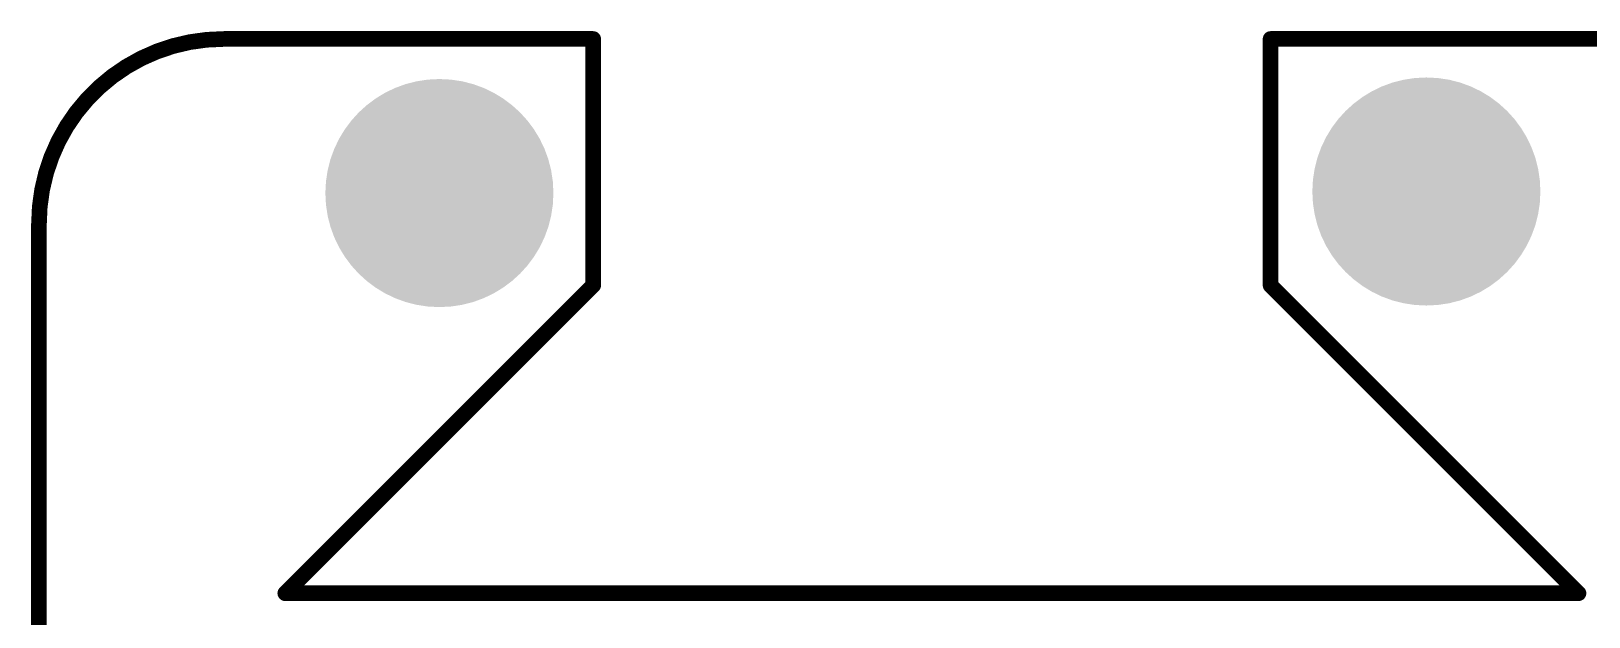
# Model space of a CAD drawing. Header units: inches. Extents: x -0.01 to 1.53, y 0 to 1.97.
# Drawn here: x -0.005 to 0.991, y 1.599 to 1.974 of the extents above; entities that cross this region are included whole.
import ezdxf

# ---------------------------------------------------------------- set-up
doc = ezdxf.new("R2010")
doc.units = ezdxf.units.IN
doc.header["$MEASUREMENT"] = 0
for name, color, linetype in [('Bottom Layer', 5, 'Continuous'), ('Bottom Solder', 6, 'Continuous'), ('Mechanical 1', 6, 'Continuous'), ('Top Layer', 1, 'Continuous'), ('Top Solder', 216, 'Continuous'), ('Via Holes', 16, 'Continuous')]:
    doc.layers.add(name, color=color, linetype=linetype)

msp = doc.modelspace()

# ---------------------------------------------------------------- hatches: boundary and pattern name
at = {"layer": 'Bottom Layer'}
h = msp.add_hatch(color=5, dxfattribs=at)
edge = h.paths.add_edge_path()
edge.add_arc((0.256, 1.87), 0.0689, 0, 360)
h = msp.add_hatch(color=5, dxfattribs=at)
edge = h.paths.add_edge_path()
edge.add_arc((0.887, 1.871), 0.0689, 0, 360)
at = {"layer": 'Bottom Solder'}
h = msp.add_hatch(color=6, dxfattribs=at)
edge = h.paths.add_edge_path()
edge.add_arc((0.256, 1.87), 0.0729, 0, 360)
h = msp.add_hatch(color=6, dxfattribs=at)
edge = h.paths.add_edge_path()
edge.add_arc((0.887, 1.871), 0.0729, 0, 360)
at = {"layer": 'Top Layer'}
h = msp.add_hatch(color=1, dxfattribs=at)
edge = h.paths.add_edge_path()
edge.add_arc((0.256, 1.87), 0.0689, 0, 360)
h = msp.add_hatch(color=1, dxfattribs=at)
edge = h.paths.add_edge_path()
edge.add_arc((0.887, 1.871), 0.0689, 0, 360)
at = {"layer": 'Top Solder'}
h = msp.add_hatch(color=216, dxfattribs=at)
edge = h.paths.add_edge_path()
edge.add_arc((0.256, 1.87), 0.0729, 0, 360)
h = msp.add_hatch(color=216, dxfattribs=at)
edge = h.paths.add_edge_path()
edge.add_arc((0.887, 1.871), 0.0729, 0, 360)
at = {"layer": 'Via Holes'}
h = msp.add_hatch(color=7, dxfattribs=at)
edge = h.paths.add_edge_path()
edge.add_arc((0.256, 1.87), 0.05315, 0, 360)
h = msp.add_hatch(color=7, dxfattribs=at)
edge = h.paths.add_edge_path()
edge.add_arc((0.887, 1.871), 0.05315, 0, 360)

# ---------------------------------------------------------------- linework, layer by layer
at = {"layer": 'Mechanical 1'}
for points in [[(0, 1.85039, 0.01, 0.01, -0.414214), (0.11811, 1.9685, 0.01, 0.01, 0)], [(0.11811, 1.9685, 0.01, 0.01, 0), (0.35433, 1.9685, 0.01, 0.01, 0)], [(0.35433, 1.81102, 0.01, 0.01, 0), (0.35433, 1.9685, 0.01, 0.01, 0)], [(0.7874, 1.9685, 0.01, 0.01, 0), (1.02362, 1.9685, 0.01, 0.01, 0)], [(0.7874, 1.9685, 0.01, 0.01, 0), (0.7874, 1.9685, 0.01, 0.01, 0)], [(0.7874, 1.81102, 0.01, 0.01, 0), (0.7874, 1.9685, 0.01, 0.01, 0)], [(0, 0, 0.01, 0.01, 0), (0, 1.85039, 0.01, 0.01, 0)], [(0.15748, 1.61417, 0.01, 0.01, 0), (0.35433, 1.81102, 0.01, 0.01, 0)], [(0.7874, 1.81102, 0.01, 0.01, 0), (0.98425, 1.61417, 0.01, 0.01, 0)], [(0.15748, 1.61417, 0.01, 0.01, 0), (0.98425, 1.61417, 0.01, 0.01, 0)]]:
    msp.add_lwpolyline(points, format="xyseb", dxfattribs=at)
for points in [[(0.11561, 1.9685, 0.005, 0.005, 1), (0.12061, 1.9685, 0.005, 0.005, 1)], [(0.11561, 1.9685, 0.005, 0.005, 1), (0.12061, 1.9685, 0.005, 0.005, 1)], [(0.35183, 1.9685, 0.005, 0.005, 1), (0.35683, 1.9685, 0.005, 0.005, 1)], [(0.35183, 1.9685, 0.005, 0.005, 1), (0.35683, 1.9685, 0.005, 0.005, 1)], [(0.7849, 1.9685, 0.005, 0.005, 1), (0.7899, 1.9685, 0.005, 0.005, 1)], [(0.7849, 1.9685, 0.005, 0.005, 1), (0.7899, 1.9685, 0.005, 0.005, 1)], [(0.7849, 1.9685, 0.005, 0.005, 1), (0.7899, 1.9685, 0.005, 0.005, 1)], [(0.7849, 1.9685, 0.005, 0.005, 1), (0.7899, 1.9685, 0.005, 0.005, 1)], [(-0.0025, 1.85039, 0.005, 0.005, 1), (0.0025, 1.85039, 0.005, 0.005, 1)], [(-0.0025, 1.85039, 0.005, 0.005, 1), (0.0025, 1.85039, 0.005, 0.005, 1)], [(0.35183, 1.81102, 0.005, 0.005, 1), (0.35683, 1.81102, 0.005, 0.005, 1)], [(0.35183, 1.81102, 0.005, 0.005, 1), (0.35683, 1.81102, 0.005, 0.005, 1)], [(0.7849, 1.81102, 0.005, 0.005, 1), (0.7899, 1.81102, 0.005, 0.005, 1)], [(0.7849, 1.81102, 0.005, 0.005, 1), (0.7899, 1.81102, 0.005, 0.005, 1)], [(0.15498, 1.61417, 0.005, 0.005, 1), (0.15998, 1.61417, 0.005, 0.005, 1)], [(0.15498, 1.61417, 0.005, 0.005, 1), (0.15998, 1.61417, 0.005, 0.005, 1)], [(0.98175, 1.61417, 0.005, 0.005, 1), (0.98675, 1.61417, 0.005, 0.005, 1)], [(0.98175, 1.61417, 0.005, 0.005, 1), (0.98675, 1.61417, 0.005, 0.005, 1)]]:
    msp.add_lwpolyline(points, format="xyseb", close=True, dxfattribs=at)

doc.saveas('drawing.dxf')
